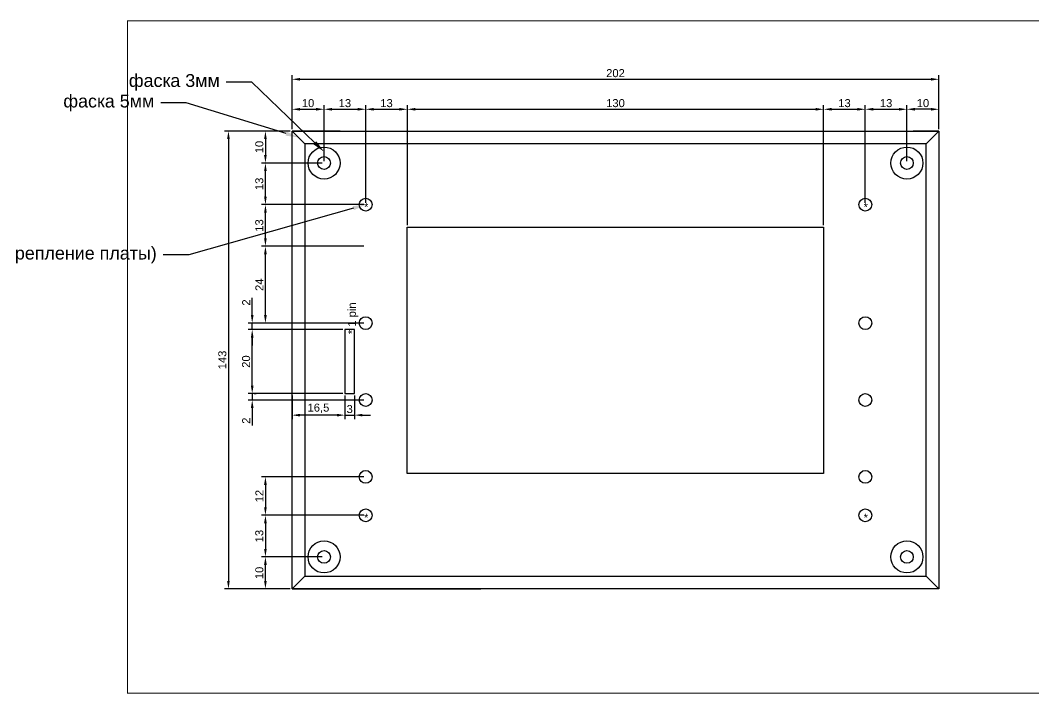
# Model space of a CAD drawing. Header units: millimetres. Extents: x 581 to 3447, y 885 to 2081.
# Drawn here: x 1235.6 to 1552.1, y 985.7 to 1196 of the extents above; entities that cross this region are included whole.
import ezdxf
from ezdxf import colors
from ezdxf.entities.mleader import LeaderData, LeaderLine
from ezdxf.math import Vec2, Vec3

# ---------------------------------------------------------------- set-up
doc = ezdxf.new("R2010")
doc.units = ezdxf.units.MM
doc.layers.get('0').update_dxf_attribs({"lineweight": 30})
doc.layers.get('Defpoints').update_dxf_attribs({"lineweight": 15})
doc.layers.add('размер', color=7, linetype='Continuous', lineweight=15)
doc.styles.get("Standard").update_dxf_attribs({"font": 'arial.ttf'})
doc.dimstyles.new('ISO-25', dxfattribs={"dimtxt": 2.5, "dimasz": 2.5, "dimexe": 1.25, "dimexo": 0.625, "dimtad": 1, "dimtxsty": 'Standard', "dimcen": 2.5, "dimadec": 0, "dimazin": 0, "dimtfac": 1, "dimtmove": 0, "dimatfit": 3, "dimfxl": 1, "dimarcsym": 0})

# ---------------------------------------------------------------- blocks, each defined once
blk = doc.blocks.new('*D160')
at = {"layer": 'Defpoints', "color": 0, "transparency": 16777216}
for p in [(1330.47, 1168.26), (1320.47, 1161.47), (1330.47, 1151.47)]:
    blk.add_point(p, dxfattribs=at)
at = {"layer": 'размер', "color": 0, "lineweight": -2, "transparency": 16777216}
for p, q in [((1320.47, 1162.09), (1320.47, 1169.51)), ((1322.97, 1168.26), (1327.97, 1168.26)), ((1330.47, 1152.09), (1330.47, 1169.51))]:
    blk.add_line(p, q, dxfattribs=at)
at = {"layer": 'размер', "color": 0, "transparency": 16777216}
for points in [[(1322.97, 1168.68), (1322.97, 1167.84), (1320.47, 1168.26)], [(1327.97, 1168.68), (1327.97, 1167.84), (1330.47, 1168.26)]]:
    blk.add_solid(points, dxfattribs=at)
at = {"layer": 'размер', "color": 0, "transparency": 16777216, "insert": (1325.47, 1170.16), "char_height": 2.5, "attachment_point": 5}
blk.add_mtext('10', dxfattribs=at)
blk = doc.blocks.new('*D161')
at = {"layer": 'Defpoints', "color": 0, "transparency": 16777216}
for p in [(1486.47, 1168.26), (1356.47, 1131.47), (1486.47, 1131.47)]:
    blk.add_point(p, dxfattribs=at)
at = {"layer": 'размер', "color": 0, "lineweight": -2, "transparency": 16777216}
for p, q in [((1356.47, 1132.09), (1356.47, 1169.51)), ((1358.97, 1168.26), (1483.97, 1168.26)), ((1486.47, 1132.09), (1486.47, 1169.51))]:
    blk.add_line(p, q, dxfattribs=at)
at = {"layer": 'размер', "color": 0, "transparency": 16777216}
for points in [[(1358.97, 1168.68), (1358.97, 1167.84), (1356.47, 1168.26)], [(1483.97, 1168.68), (1483.97, 1167.84), (1486.47, 1168.26)]]:
    blk.add_solid(points, dxfattribs=at)
at = {"layer": 'размер', "color": 0, "transparency": 16777216, "insert": (1421.47, 1170.16), "char_height": 2.5, "attachment_point": 5}
blk.add_mtext('130', dxfattribs=at)
blk = doc.blocks.new('*D162')
at = {"layer": 'Defpoints', "color": 0, "transparency": 16777216}
for p in [(1499.47, 1168.26), (1499.47, 1138.47), (1486.47, 1131.47)]:
    blk.add_point(p, dxfattribs=at)
at = {"layer": 'размер', "color": 0, "lineweight": -2, "transparency": 16777216}
for p, q in [((1486.47, 1132.09), (1486.47, 1169.51)), ((1488.97, 1168.26), (1496.97, 1168.26)), ((1499.47, 1139.09), (1499.47, 1169.51))]:
    blk.add_line(p, q, dxfattribs=at)
at = {"layer": 'размер', "color": 0, "transparency": 16777216}
for points in [[(1488.97, 1168.68), (1488.97, 1167.84), (1486.47, 1168.26)], [(1496.97, 1168.68), (1496.97, 1167.84), (1499.47, 1168.26)]]:
    blk.add_solid(points, dxfattribs=at)
at = {"layer": 'размер', "color": 0, "transparency": 16777216, "insert": (1492.97, 1170.16), "char_height": 2.5, "attachment_point": 5}
blk.add_mtext('13', dxfattribs=at)
blk = doc.blocks.new('*D163')
at = {"layer": 'Defpoints', "color": 0, "transparency": 16777216}
for p in [(1343.47, 1168.26), (1330.47, 1151.47), (1343.47, 1138.47)]:
    blk.add_point(p, dxfattribs=at)
at = {"layer": 'размер', "color": 0, "lineweight": -2, "transparency": 16777216}
for p, q in [((1330.47, 1152.09), (1330.47, 1169.51)), ((1332.97, 1168.26), (1340.97, 1168.26)), ((1343.47, 1139.09), (1343.47, 1169.51))]:
    blk.add_line(p, q, dxfattribs=at)
at = {"layer": 'размер', "color": 0, "transparency": 16777216}
for points in [[(1332.97, 1168.68), (1332.97, 1167.84), (1330.47, 1168.26)], [(1340.97, 1168.68), (1340.97, 1167.84), (1343.47, 1168.26)]]:
    blk.add_solid(points, dxfattribs=at)
at = {"layer": 'размер', "color": 0, "transparency": 16777216, "insert": (1336.97, 1170.16), "char_height": 2.5, "attachment_point": 5}
blk.add_mtext('13', dxfattribs=at)
blk = doc.blocks.new('*D159')
at = {"layer": 'Defpoints', "color": 0, "transparency": 16777216}
for p in [(1343.47, 1168.26), (1356.47, 1168.26), (1356.47, 1168.26)]:
    blk.add_point(p, dxfattribs=at)
at = {"layer": 'размер', "color": 0, "lineweight": -2, "transparency": 16777216}
for p, q in [((1343.47, 1168.89), (1343.47, 1169.51)), ((1345.97, 1168.26), (1353.97, 1168.26)), ((1356.47, 1168.89), (1356.47, 1169.51))]:
    blk.add_line(p, q, dxfattribs=at)
at = {"layer": 'размер', "color": 0, "transparency": 16777216}
for points in [[(1345.97, 1168.68), (1345.97, 1167.84), (1343.47, 1168.26)], [(1353.97, 1168.68), (1353.97, 1167.84), (1356.47, 1168.26)]]:
    blk.add_solid(points, dxfattribs=at)
at = {"layer": 'размер', "color": 0, "transparency": 16777216, "insert": (1349.97, 1170.16), "char_height": 2.5, "attachment_point": 5}
blk.add_mtext('13', dxfattribs=at)
blk = doc.blocks.new('*D164')
at = {"layer": 'Defpoints', "color": 0, "transparency": 16777216}
for p in [(1499.47, 1168.26), (1512.47, 1168.26), (1512.47, 1151.47)]:
    blk.add_point(p, dxfattribs=at)
at = {"layer": 'размер', "color": 0, "lineweight": -2, "transparency": 16777216}
for p, q in [((1499.47, 1168.89), (1499.47, 1169.51)), ((1501.97, 1168.26), (1509.97, 1168.26)), ((1512.47, 1152.09), (1512.47, 1169.51))]:
    blk.add_line(p, q, dxfattribs=at)
at = {"layer": 'размер', "color": 0, "transparency": 16777216}
for points in [[(1501.97, 1168.68), (1501.97, 1167.84), (1499.47, 1168.26)], [(1509.97, 1168.68), (1509.97, 1167.84), (1512.47, 1168.26)]]:
    blk.add_solid(points, dxfattribs=at)
at = {"layer": 'размер', "color": 0, "transparency": 16777216, "insert": (1505.97, 1170.16), "char_height": 2.5, "attachment_point": 5}
blk.add_mtext('13', dxfattribs=at)
blk = doc.blocks.new('*D165')
at = {"layer": 'Defpoints', "color": 0, "transparency": 16777216}
for p in [(1512.47, 1168.26), (1512.47, 1168.26), (1522.47, 1161.47)]:
    blk.add_point(p, dxfattribs=at)
at = {"layer": 'размер', "color": 0, "lineweight": -2, "transparency": 16777216}
for p, q in [((1512.47, 1168.89), (1512.47, 1169.51)), ((1519.97, 1168.26), (1514.97, 1168.26)), ((1522.47, 1162.09), (1522.47, 1169.51))]:
    blk.add_line(p, q, dxfattribs=at)
at = {"layer": 'размер', "color": 0, "transparency": 16777216}
for points in [[(1514.97, 1168.68), (1514.97, 1167.84), (1512.47, 1168.26)], [(1519.97, 1168.68), (1519.97, 1167.84), (1522.47, 1168.26)]]:
    blk.add_solid(points, dxfattribs=at)
at = {"layer": 'размер', "color": 0, "transparency": 16777216, "insert": (1517.47, 1170.16), "char_height": 2.5, "attachment_point": 5}
blk.add_mtext('10', dxfattribs=at)
blk = doc.blocks.new('*D166')
at = {"layer": 'Defpoints', "color": 0, "transparency": 16777216}
for p in [(1522.47, 1177.62), (1320.47, 1161.47), (1522.47, 1161.47)]:
    blk.add_point(p, dxfattribs=at)
at = {"layer": 'размер', "color": 0, "lineweight": -2, "transparency": 16777216}
for p, q in [((1320.47, 1162.09), (1320.47, 1178.87)), ((1322.97, 1177.62), (1519.97, 1177.62)), ((1522.47, 1162.09), (1522.47, 1178.87))]:
    blk.add_line(p, q, dxfattribs=at)
at = {"layer": 'размер', "color": 0, "transparency": 16777216}
for points in [[(1322.97, 1178.04), (1322.97, 1177.21), (1320.47, 1177.62)], [(1519.97, 1178.04), (1519.97, 1177.21), (1522.47, 1177.62)]]:
    blk.add_solid(points, dxfattribs=at)
at = {"layer": 'размер', "color": 0, "transparency": 16777216, "insert": (1421.47, 1179.52), "char_height": 2.5, "attachment_point": 5}
blk.add_mtext('202', dxfattribs=at)
blk = doc.blocks.new('*D167')
at = {"layer": 'Defpoints', "color": 0, "transparency": 16777216}
for p in [(1320.47, 1161.47), (1312.16, 1151.47), (1330.47, 1151.47)]:
    blk.add_point(p, dxfattribs=at)
at = {"layer": 'размер', "color": 0, "lineweight": -2, "transparency": 16777216}
for p, q in [((1319.84, 1161.47), (1310.91, 1161.47)), ((1312.16, 1158.97), (1312.16, 1153.97)), ((1329.84, 1151.47), (1310.91, 1151.47))]:
    blk.add_line(p, q, dxfattribs=at)
at = {"layer": 'размер', "color": 0, "transparency": 16777216}
for points in [[(1311.74, 1158.97), (1312.57, 1158.97), (1312.16, 1161.47)], [(1311.74, 1153.97), (1312.57, 1153.97), (1312.16, 1151.47)]]:
    blk.add_solid(points, dxfattribs=at)
at = {"layer": 'размер', "color": 0, "transparency": 16777216, "insert": (1310.26, 1156.47), "char_height": 2.5, "attachment_point": 5, "rotation": 90}
blk.add_mtext('10', dxfattribs=at)
blk = doc.blocks.new('*D168')
at = {"layer": 'Defpoints', "color": 0, "transparency": 16777216}
for p in [(1312.16, 1151.47), (1312.16, 1151.47), (1343.47, 1138.47)]:
    blk.add_point(p, dxfattribs=at)
at = {"layer": 'размер', "color": 0, "lineweight": -2, "transparency": 16777216}
for p, q in [((1311.53, 1151.47), (1310.91, 1151.47)), ((1312.16, 1140.97), (1312.16, 1148.97)), ((1342.84, 1138.47), (1310.91, 1138.47))]:
    blk.add_line(p, q, dxfattribs=at)
at = {"layer": 'размер', "color": 0, "transparency": 16777216}
for points in [[(1311.74, 1148.97), (1312.57, 1148.97), (1312.16, 1151.47)], [(1311.74, 1140.97), (1312.57, 1140.97), (1312.16, 1138.47)]]:
    blk.add_solid(points, dxfattribs=at)
at = {"layer": 'размер', "color": 0, "transparency": 16777216, "insert": (1310.25, 1144.97), "char_height": 2.5, "attachment_point": 5, "rotation": 90}
blk.add_mtext('13', dxfattribs=at)
blk = doc.blocks.new('*D169')
at = {"layer": 'Defpoints', "color": 0, "transparency": 16777216}
for p in [(1312.16, 1138.47), (1312.16, 1138.47), (1343.47, 1125.47)]:
    blk.add_point(p, dxfattribs=at)
at = {"layer": 'размер', "color": 0, "lineweight": -2, "transparency": 16777216}
for p, q in [((1311.53, 1138.47), (1310.91, 1138.47)), ((1312.16, 1127.97), (1312.16, 1135.97)), ((1342.84, 1125.47), (1310.91, 1125.47))]:
    blk.add_line(p, q, dxfattribs=at)
at = {"layer": 'размер', "color": 0, "transparency": 16777216}
for points in [[(1311.74, 1135.97), (1312.57, 1135.97), (1312.16, 1138.47)], [(1311.74, 1127.97), (1312.57, 1127.97), (1312.16, 1125.47)]]:
    blk.add_solid(points, dxfattribs=at)
at = {"layer": 'размер', "color": 0, "transparency": 16777216, "insert": (1310.25, 1131.97), "char_height": 2.5, "attachment_point": 5, "rotation": 90}
blk.add_mtext('13', dxfattribs=at)
blk = doc.blocks.new('*D170')
at = {"layer": 'Defpoints', "color": 0, "transparency": 16777216}
for p in [(1312.16, 1125.47), (1312.16, 1125.47), (1343.47, 1101.47)]:
    blk.add_point(p, dxfattribs=at)
at = {"layer": 'размер', "color": 0, "lineweight": -2, "transparency": 16777216}
for p, q in [((1311.53, 1125.47), (1310.91, 1125.47)), ((1312.16, 1103.97), (1312.16, 1122.97)), ((1342.84, 1101.47), (1310.91, 1101.47))]:
    blk.add_line(p, q, dxfattribs=at)
at = {"layer": 'размер', "color": 0, "transparency": 16777216}
for points in [[(1311.74, 1122.97), (1312.57, 1122.97), (1312.16, 1125.47)], [(1311.74, 1103.97), (1312.57, 1103.97), (1312.16, 1101.47)]]:
    blk.add_solid(points, dxfattribs=at)
at = {"layer": 'размер', "color": 0, "transparency": 16777216, "insert": (1310.28, 1113.47), "char_height": 2.5, "attachment_point": 5, "rotation": 90}
blk.add_mtext('24', dxfattribs=at)
blk = doc.blocks.new('*D171')
at = {"layer": 'Defpoints', "color": 0, "transparency": 16777216}
for p in [(1343.47, 1053.47), (1312.16, 1041.47), (1343.47, 1041.47)]:
    blk.add_point(p, dxfattribs=at)
at = {"layer": 'размер', "color": 0, "lineweight": -2, "transparency": 16777216}
for p, q in [((1342.84, 1053.47), (1310.91, 1053.47)), ((1312.16, 1050.97), (1312.16, 1043.97)), ((1342.84, 1041.47), (1310.91, 1041.47))]:
    blk.add_line(p, q, dxfattribs=at)
at = {"layer": 'размер', "color": 0, "transparency": 16777216}
for points in [[(1311.74, 1050.97), (1312.57, 1050.97), (1312.16, 1053.47)], [(1311.74, 1043.97), (1312.57, 1043.97), (1312.16, 1041.47)]]:
    blk.add_solid(points, dxfattribs=at)
at = {"layer": 'размер', "color": 0, "transparency": 16777216, "insert": (1310.28, 1047.47), "char_height": 2.5, "attachment_point": 5, "rotation": 90}
blk.add_mtext('12', dxfattribs=at)
blk = doc.blocks.new('*D172')
at = {"layer": 'Defpoints', "color": 0, "transparency": 16777216}
for p in [(1312.16, 1041.47), (1312.16, 1028.47), (1330.47, 1028.47)]:
    blk.add_point(p, dxfattribs=at)
at = {"layer": 'размер', "color": 0, "lineweight": -2, "transparency": 16777216}
for p, q in [((1311.53, 1041.47), (1310.91, 1041.47)), ((1312.16, 1038.97), (1312.16, 1030.97)), ((1329.84, 1028.47), (1310.91, 1028.47))]:
    blk.add_line(p, q, dxfattribs=at)
at = {"layer": 'размер', "color": 0, "transparency": 16777216}
for points in [[(1311.74, 1038.97), (1312.57, 1038.97), (1312.16, 1041.47)], [(1311.74, 1030.97), (1312.57, 1030.97), (1312.16, 1028.47)]]:
    blk.add_solid(points, dxfattribs=at)
at = {"layer": 'размер', "color": 0, "transparency": 16777216, "insert": (1310.25, 1034.97), "char_height": 2.5, "attachment_point": 5, "rotation": 90}
blk.add_mtext('13', dxfattribs=at)
blk = doc.blocks.new('*D173')
at = {"layer": 'Defpoints', "color": 0, "transparency": 16777216}
for p in [(1312.16, 1028.47), (1312.16, 1028.47), (1320.47, 1018.47)]:
    blk.add_point(p, dxfattribs=at)
at = {"layer": 'размер', "color": 0, "lineweight": -2, "transparency": 16777216}
for p, q in [((1311.53, 1028.47), (1310.91, 1028.47)), ((1312.16, 1020.97), (1312.16, 1025.97)), ((1319.84, 1018.47), (1310.91, 1018.47))]:
    blk.add_line(p, q, dxfattribs=at)
at = {"layer": 'размер', "color": 0, "transparency": 16777216}
for points in [[(1311.74, 1025.97), (1312.57, 1025.97), (1312.16, 1028.47)], [(1311.74, 1020.97), (1312.57, 1020.97), (1312.16, 1018.47)]]:
    blk.add_solid(points, dxfattribs=at)
at = {"layer": 'размер', "color": 0, "transparency": 16777216, "insert": (1310.26, 1023.47), "char_height": 2.5, "attachment_point": 5, "rotation": 90}
blk.add_mtext('10', dxfattribs=at)
blk = doc.blocks.new('*D174')
at = {"layer": 'Defpoints', "color": 0, "transparency": 16777216}
for p in [(1320.47, 1161.47), (1300.61, 1018.47), (1320.47, 1018.47)]:
    blk.add_point(p, dxfattribs=at)
at = {"layer": 'размер', "color": 0, "lineweight": -2, "transparency": 16777216}
for p, q in [((1319.84, 1161.47), (1299.36, 1161.47)), ((1300.61, 1158.97), (1300.61, 1020.97)), ((1319.84, 1018.47), (1299.36, 1018.47))]:
    blk.add_line(p, q, dxfattribs=at)
at = {"layer": 'размер', "color": 0, "transparency": 16777216}
for points in [[(1300.19, 1158.97), (1301.02, 1158.97), (1300.61, 1161.47)], [(1300.19, 1020.97), (1301.02, 1020.97), (1300.61, 1018.47)]]:
    blk.add_solid(points, dxfattribs=at)
at = {"layer": 'размер', "color": 0, "transparency": 16777216, "insert": (1298.71, 1089.97), "char_height": 2.5, "attachment_point": 5, "rotation": 90}
blk.add_mtext('143', dxfattribs=at)
blk = doc.blocks.new('*D179')
at = {"layer": 'Defpoints', "color": 0, "transparency": 16777216}
for p in [(1308.03, 1101.47), (1312.16, 1101.47), (1336.97, 1099.47)]:
    blk.add_point(p, dxfattribs=at)
at = {"layer": 'размер', "color": 0, "lineweight": -2, "transparency": 16777216}
for p, q in [((1308.03, 1103.97), (1308.03, 1109.37)), ((1311.53, 1101.47), (1306.78, 1101.47)), ((1308.03, 1099.47), (1308.03, 1101.47)), ((1336.34, 1099.47), (1306.78, 1099.47)), ((1308.03, 1096.97), (1308.03, 1094.47))]:
    blk.add_line(p, q, dxfattribs=at)
at = {"layer": 'размер', "color": 0, "transparency": 16777216}
for points in [[(1307.62, 1103.97), (1308.45, 1103.97), (1308.03, 1101.47)], [(1307.62, 1096.97), (1308.45, 1096.97), (1308.03, 1099.47)]]:
    blk.add_solid(points, dxfattribs=at)
at = {"layer": 'размер', "color": 0, "transparency": 16777216, "insert": (1306.15, 1107.92), "char_height": 2.5, "attachment_point": 5, "rotation": 90}
blk.add_mtext('2', dxfattribs=at)
blk = doc.blocks.new('*D175')
at = {"layer": 'Defpoints', "color": 0, "transparency": 16777216}
for p in [(1308.03, 1099.47), (1336.97, 1099.47), (1336.97, 1079.47)]:
    blk.add_point(p, dxfattribs=at)
at = {"layer": 'размер', "color": 0, "lineweight": -2, "transparency": 16777216}
for p, q in [((1336.34, 1099.47), (1306.78, 1099.47)), ((1308.03, 1081.97), (1308.03, 1096.97)), ((1336.34, 1079.47), (1306.78, 1079.47))]:
    blk.add_line(p, q, dxfattribs=at)
at = {"layer": 'размер', "color": 0, "transparency": 16777216}
for points in [[(1307.62, 1096.97), (1308.45, 1096.97), (1308.03, 1099.47)], [(1307.62, 1081.97), (1308.45, 1081.97), (1308.03, 1079.47)]]:
    blk.add_solid(points, dxfattribs=at)
at = {"layer": 'размер', "color": 0, "transparency": 16777216, "insert": (1306.13, 1089.47), "char_height": 2.5, "attachment_point": 5, "rotation": 90}
blk.add_mtext('20', dxfattribs=at)
blk = doc.blocks.new('*D176')
at = {"layer": 'Defpoints', "color": 0, "transparency": 16777216}
for p in [(1308.03, 1079.47), (1308.03, 1079.47), (1343.47, 1077.47)]:
    blk.add_point(p, dxfattribs=at)
at = {"layer": 'размер', "color": 0, "lineweight": -2, "transparency": 16777216}
for p, q in [((1308.03, 1081.97), (1308.03, 1084.47)), ((1308.03, 1079.47), (1308.03, 1077.47)), ((1308.66, 1079.47), (1309.28, 1079.47)), ((1342.84, 1077.47), (1306.78, 1077.47)), ((1308.03, 1074.97), (1308.03, 1069.56))]:
    blk.add_line(p, q, dxfattribs=at)
at = {"layer": 'размер', "color": 0, "transparency": 16777216}
for points in [[(1307.62, 1081.97), (1308.45, 1081.97), (1308.03, 1079.47)], [(1307.62, 1074.97), (1308.45, 1074.97), (1308.03, 1077.47)]]:
    blk.add_solid(points, dxfattribs=at)
at = {"layer": 'размер', "color": 0, "transparency": 16777216, "insert": (1306.15, 1071.01), "char_height": 2.5, "attachment_point": 5, "rotation": 90}
blk.add_mtext('2', dxfattribs=at)
blk = doc.blocks.new('*D177')
at = {"layer": 'Defpoints', "color": 0, "transparency": 16777216}
for p in [(1336.97, 1079.47), (1339.97, 1079.47), (1339.97, 1072.74)]:
    blk.add_point(p, dxfattribs=at)
at = {"layer": 'размер', "color": 0, "lineweight": -2, "transparency": 16777216}
for p, q in [((1336.97, 1078.84), (1336.97, 1071.49)), ((1339.97, 1078.84), (1339.97, 1071.49)), ((1334.47, 1072.74), (1331.97, 1072.74)), ((1336.97, 1072.74), (1339.97, 1072.74)), ((1342.47, 1072.74), (1344.97, 1072.74))]:
    blk.add_line(p, q, dxfattribs=at)
at = {"layer": 'размер', "color": 0, "transparency": 16777216}
for points in [[(1334.47, 1073.15), (1334.47, 1072.32), (1336.97, 1072.74)], [(1342.47, 1073.15), (1342.47, 1072.32), (1339.97, 1072.74)]]:
    blk.add_solid(points, dxfattribs=at)
at = {"layer": 'размер', "color": 0, "transparency": 16777216, "insert": (1338.47, 1074.64), "char_height": 2.5, "attachment_point": 5}
blk.add_mtext('3', dxfattribs=at)
blk = doc.blocks.new('*D178')
at = {"layer": 'Defpoints', "color": 0, "transparency": 16777216}
for p in [(1320.47, 1079.47), (1336.97, 1079.47), (1320.47, 1072.74)]:
    blk.add_point(p, dxfattribs=at)
at = {"layer": 'размер', "color": 0, "lineweight": -2, "transparency": 16777216}
for p, q in [((1320.47, 1078.84), (1320.47, 1071.49)), ((1336.97, 1078.84), (1336.97, 1071.49)), ((1334.47, 1072.74), (1322.97, 1072.74))]:
    blk.add_line(p, q, dxfattribs=at)
at = {"layer": 'размер', "color": 0, "transparency": 16777216}
for points in [[(1322.97, 1073.15), (1322.97, 1072.32), (1320.47, 1072.74)], [(1334.47, 1073.15), (1334.47, 1072.32), (1336.97, 1072.74)]]:
    blk.add_solid(points, dxfattribs=at)
at = {"layer": 'размер', "color": 0, "transparency": 16777216, "insert": (1328.72, 1074.86), "char_height": 2.5, "attachment_point": 5}
blk.add_mtext('16,5', dxfattribs=at)

msp = doc.modelspace()

# ---------------------------------------------------------------- linework, layer by layer
for p, q in [((1335.465, 1161.468), (1320.465, 1161.468)), ((1324.465, 1157.468), (1320.465, 1161.468)), ((1522.465, 1161.468), (1514.465, 1161.468)), ((1518.465, 1157.468), (1522.465, 1161.468)), ((1518.465, 1151.468), (1518.465, 1157.468)), ((1324.465, 1022.468), (1320.465, 1018.468)), ((1522.465, 1018.468), (1518.465, 1022.468)), ((1320.465, 1018.468), (1379.465, 1018.468))]:
    msp.add_line(p, q)
at = {"const_width": 0.3}
msp.add_lwpolyline([(1566.133, 985.899), (1269.133, 985.899), (1269.133, 1195.899), (1566.133, 1195.899)], close=True, dxfattribs=at)
for points in [[(1320.465, 1161.468), (1522.465, 1161.468), (1522.465, 1018.468), (1320.465, 1018.468)], [(1324.465, 1022.468), (1518.465, 1022.468), (1518.465, 1157.468), (1324.465, 1157.468)], [(1356.465, 1131.468), (1486.465, 1131.468), (1486.465, 1054.468), (1356.465, 1054.468)], [(1339.965, 1079.468), (1339.965, 1099.468), (1336.965, 1099.468), (1336.965, 1079.468)]]:
    msp.add_lwpolyline(points, close=True)
for centre, radius in [((1330.465, 1151.468), 5), ((1512.465, 1151.468), 5), ((1330.465, 1151.468), 2), ((1512.465, 1151.468), 2), ((1343.465, 1138.468), 2), ((1499.465, 1138.468), 2), ((1343.465, 1101.468), 2), ((1499.465, 1101.468), 2), ((1343.465, 1077.468), 2), ((1499.465, 1077.468), 2), ((1343.465, 1053.468), 2), ((1499.465, 1053.468), 2), ((1343.465, 1041.468), 2), ((1499.465, 1041.468), 2), ((1330.465, 1028.468), 5), ((1512.465, 1028.468), 5), ((1330.465, 1028.468), 2), ((1512.465, 1028.468), 2)]:
    msp.add_circle(centre, radius)

# ---------------------------------------------------------------- texts
at = {"char_height": 2.5, "attachment_point": 1}
for insert in [(1342.943, 1138.999), (1498.943, 1138.999), (1342.943, 1041.999), (1498.943, 1041.999)]:
    msp.add_mtext_dynamic_manual_height_columns('*', width=4.83856, gutter_width=12.5, heights=[0], dxfattribs=dict(at, insert=insert))
at = {"insert": (1337.909, 1098.039), "char_height": 2.5, "attachment_point": 1, "rotation": 90}
msp.add_mtext_dynamic_manual_height_columns('* 1 pin', width=22.46021, gutter_width=12.5, heights=[6.893], dxfattribs=at)

# ---------------------------------------------------------------- dimensions: what is measured, and where the dimension line sits
at = {"layer": 'размер'}
for base, p1, p2, picture, middle in [((1522.465, 1177.623), (1320.465, 1161.468), (1522.465, 1161.468), '*D166', (1421.465, 1179.524)), ((1330.465, 1168.261), (1320.465, 1161.468), (1330.465, 1151.468), '*D160', (1325.465, 1170.163)), ((1343.465, 1168.261), (1330.465, 1151.468), (1343.465, 1138.468), '*D163', (1336.965, 1170.164)), ((1356.465, 1168.261), (1343.465, 1168.261), (1356.465, 1168.261), '*D159', (1349.965, 1170.164)), ((1486.465, 1168.261), (1356.465, 1131.468), (1486.465, 1131.468), '*D161', (1421.465, 1170.164)), ((1499.465, 1168.261), (1486.465, 1131.468), (1499.465, 1138.468), '*D162', (1492.965, 1170.164)), ((1512.465, 1168.261), (1499.465, 1168.261), (1512.465, 1151.468), '*D164', (1505.965, 1170.164)), ((1512.465, 1168.261), (1522.465, 1161.468), (1512.465, 1168.261), '*D165', (1517.465, 1170.163)), ((1320.465, 1072.735), (1336.965, 1079.468), (1320.465, 1079.468), '*D178', (1328.715, 1074.863)), ((1339.965, 1072.735), (1336.965, 1079.468), (1339.965, 1079.468), '*D177', (1338.465, 1074.638))]:
    dim = msp.add_linear_dim(base=base, p1=p1, p2=p2, dimstyle='ISO-25', dxfattribs=at)
    dim.commit()
    dim.dimension.update_dxf_attribs({"geometry": picture, "text_midpoint": middle})
for base, p1, p2, picture, middle in [((1300.607, 1018.468), (1320.465, 1161.468), (1320.465, 1018.468), '*D174', (1298.705, 1089.968)), ((1312.157, 1151.468), (1320.465, 1161.468), (1330.465, 1151.468), '*D167', (1310.256, 1156.468)), ((1312.157, 1151.468), (1343.465, 1138.468), (1312.157, 1151.468), '*D168', (1310.255, 1144.968)), ((1312.157, 1138.468), (1343.465, 1125.468), (1312.157, 1138.468), '*D169', (1310.255, 1131.968)), ((1312.157, 1125.468), (1343.465, 1101.468), (1312.157, 1125.468), '*D170', (1310.277, 1113.468)), ((1308.032, 1101.468), (1336.965, 1099.468), (1312.157, 1101.468), '*D179', (1306.152, 1107.921)), ((1308.032, 1099.468), (1336.965, 1079.468), (1336.965, 1099.468), '*D175', (1306.131, 1089.468)), ((1312.157, 1041.468), (1343.465, 1053.468), (1343.465, 1041.468), '*D171', (1310.277, 1047.468)), ((1312.157, 1028.468), (1312.157, 1041.468), (1330.465, 1028.468), '*D172', (1310.255, 1034.968)), ((1312.157, 1028.468), (1320.465, 1018.468), (1312.157, 1028.468), '*D173', (1310.256, 1023.468))]:
    dim = msp.add_linear_dim(base=base, p1=p1, p2=p2, angle=90, dimstyle='ISO-25', dxfattribs=at)
    dim.commit()
    dim.dimension.update_dxf_attribs({"geometry": picture, "text_midpoint": middle})
dim = msp.add_linear_dim(base=(1308.032, 1079.468), p1=(1343.465, 1077.468), p2=(1308.032, 1079.468), angle=90, dimstyle='ISO-25', dxfattribs=at)
dim.commit()
dim.dimension.update_dxf_attribs({"geometry": '*D176', "text_midpoint": (1308.032, 1071.015), "dimtype": 160})

# ---------------------------------------------------------------- leaders
ml = msp.add_multileader_mtext('Standard', dxfattribs=at)
ml.set_content('фаска 3мм', color=256)
ml.set_leader_properties()
ml.build(insert=Vec2(0, 0))
ctx = ml.context
ctx.base_point, ctx.plane_origin = Vec3(1268.104, 1176.678), Vec3(1330.465, 1155.012)
ctx.text_align_type = 2
notes = []
notes.append((ctx, [(0, (1, 1, 0), (1307.913, 1176.678), (-1, 0), 8, [(0, [(1330.465, 1155.012)], 0, [])])]))
ctx.mtext.insert, ctx.mtext.alignment, ctx.mtext.flow_direction = Vec3(1297.913, 1179.233), 3, 5
ml = msp.add_multileader_mtext('Standard', dxfattribs=at)
ml.set_content('фаска 5мм', color=256)
ml.set_leader_properties()
ml.build(insert=Vec2(0, 0))
ctx = ml.context
ctx.base_point, ctx.plane_origin = Vec3(1247.644, 1170.261), Vec3(1322.465, 1159.468)
ctx.text_align_type = 2
notes.append((ctx, [(0, (1, 1, 0), (1287.453, 1170.261), (-1, 0), 8, [(0, [(1322.465, 1159.468)], 0, [])])]))
ctx.mtext.insert, ctx.mtext.alignment, ctx.mtext.flow_direction = Vec3(1277.453, 1172.816), 3, 5
ml = msp.add_multileader_mtext('Standard', dxfattribs=at)
ml.set_content('*винт(крепление платы)', color=256)
ml.set_leader_properties()
ml.build(insert=Vec2(0, 0))
ctx = ml.context
ctx.base_point, ctx.plane_origin = Vec3(1214.081, 1122.75), Vec3(1343.465, 1138.468)
ctx.text_align_type = 2
notes.append((ctx, [(0, (1, 1, 0), (1288.228, 1122.75), (-1, 0), 8, [(0, [(1343.465, 1138.468)], 0, [])])]))
ctx.mtext.insert, ctx.mtext.alignment, ctx.mtext.flow_direction = Vec3(1278.228, 1125.338), 3, 5
for ctx, leaders in notes:
    for number, flags, end, landing, length, lines in leaders:
        leader = LeaderData()
        leader.index, (leader.has_last_leader_line, leader.has_dogleg_vector, leader.attachment_direction) = number, flags
        leader.last_leader_point, leader.dogleg_vector, leader.dogleg_length = Vec3(end), Vec3(landing), length
        for number, points, colour, breaks in lines:
            line = LeaderLine()
            line.index, line.vertices, line.color, line.breaks = number, Vec3.list(points), colors.encode_raw_color(colour), breaks
            leader.lines.append(line)
        ctx.leaders.append(leader)

doc.saveas('drawing.dxf')
